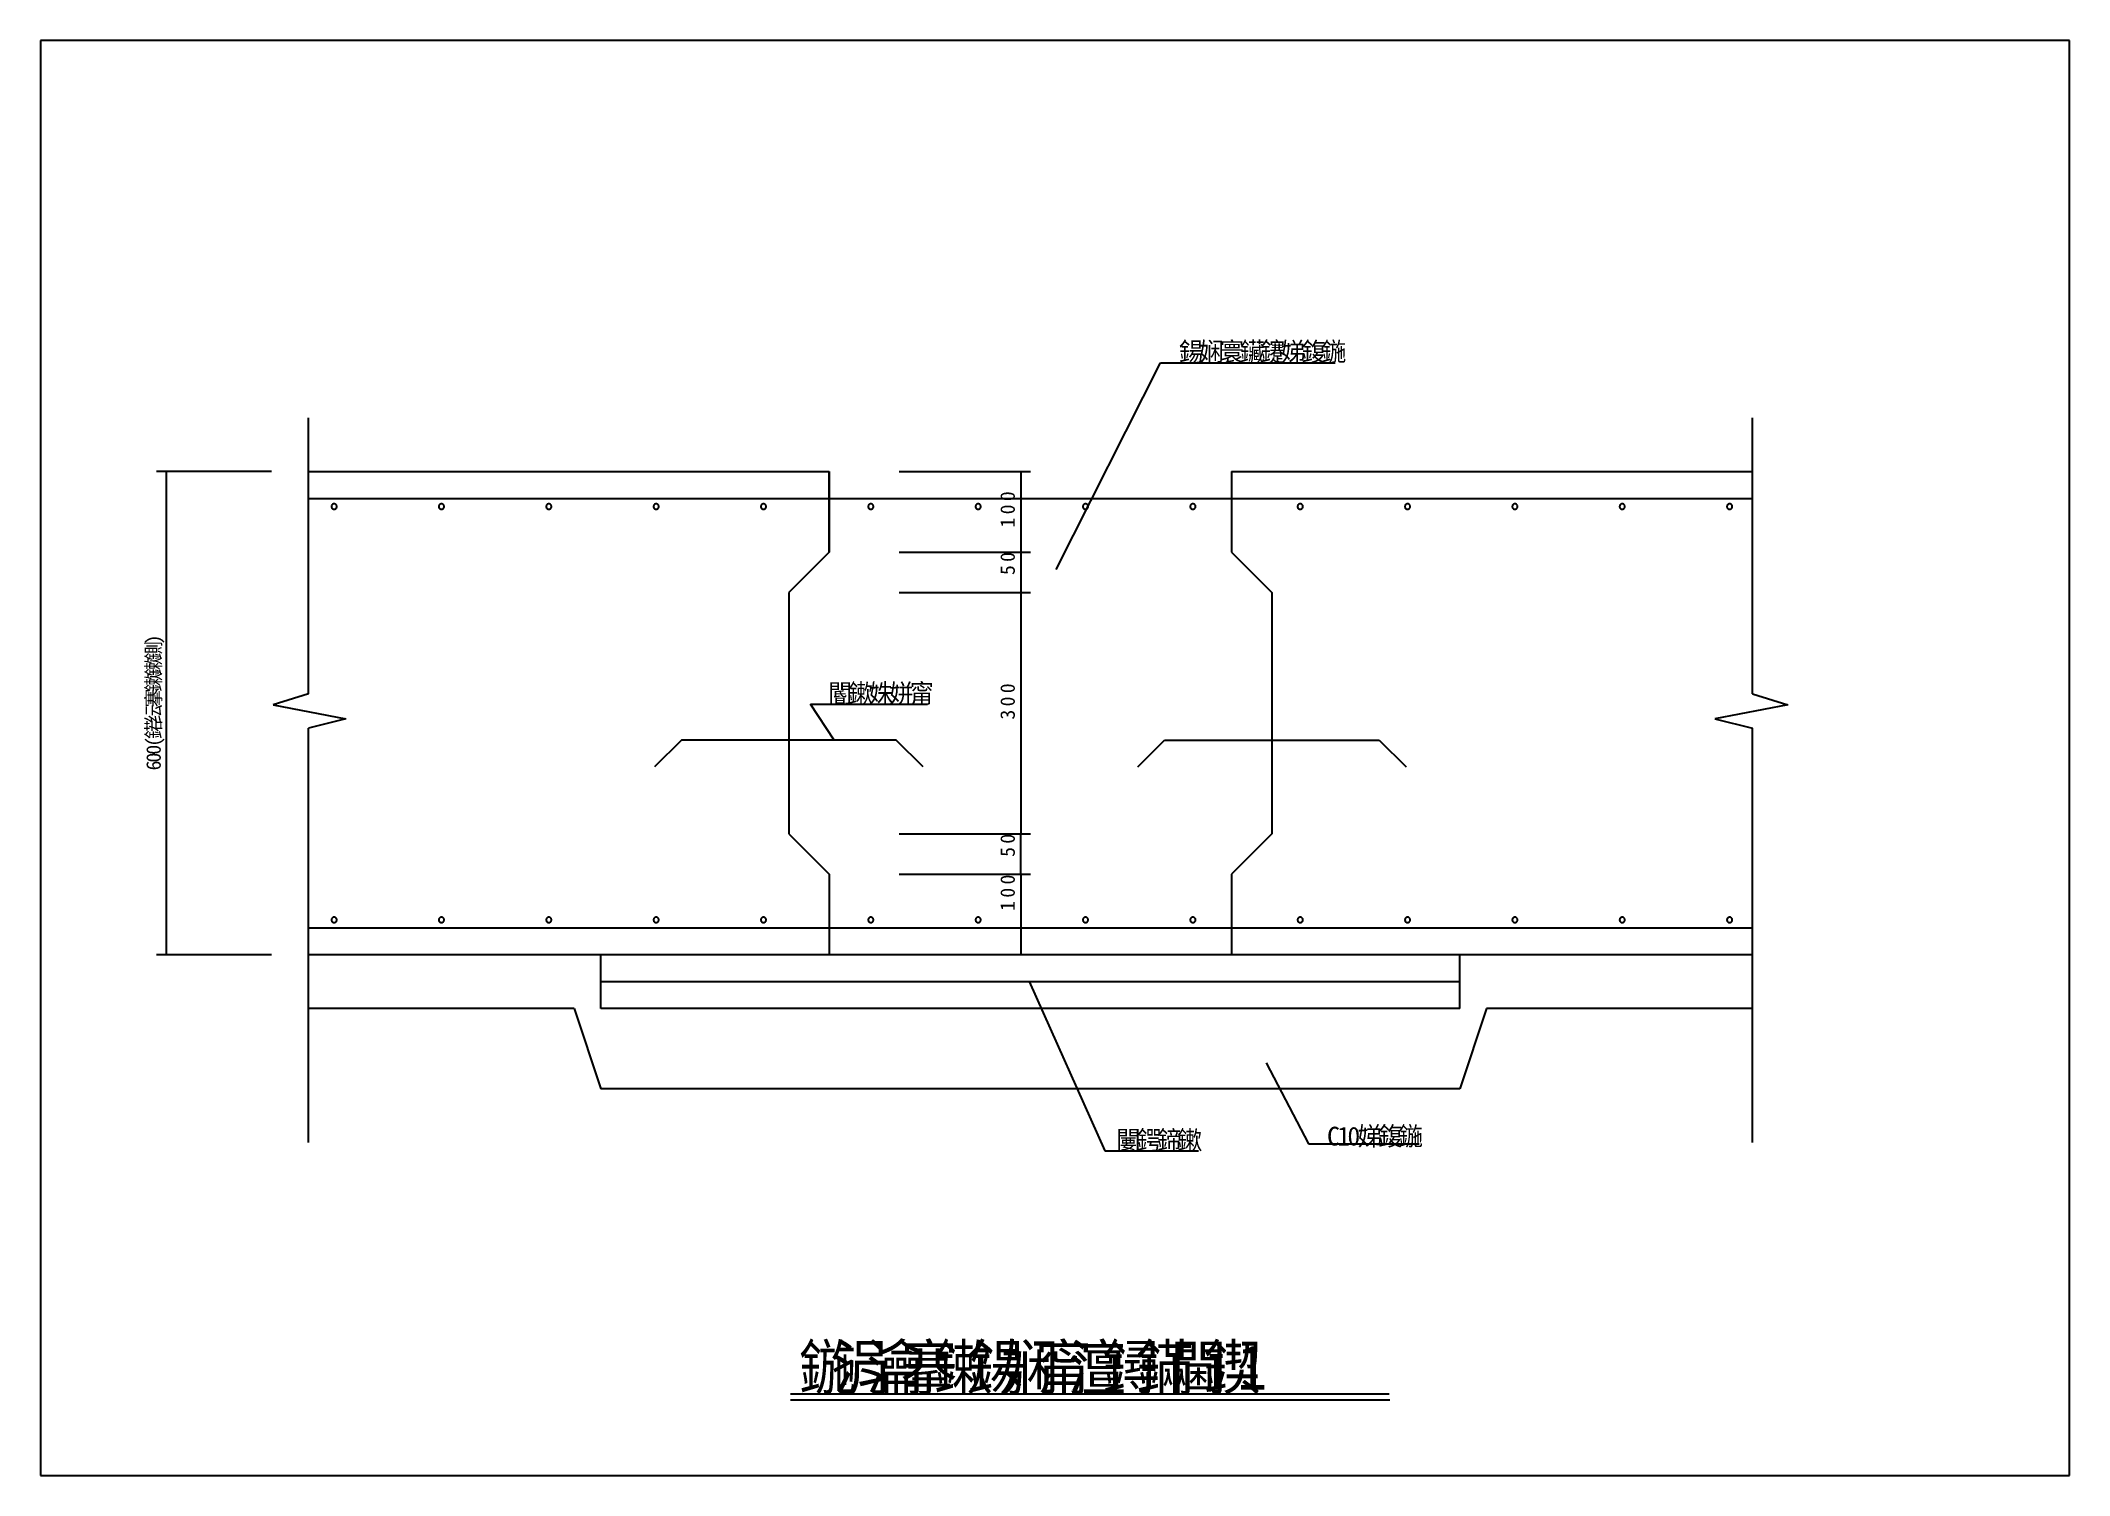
# Model space of a CAD drawing. Header units: metres. Extents: x 0 to 420, y 0 to 297.
import ezdxf

# ---------------------------------------------------------------- set-up
doc = ezdxf.new("R2010")
doc.units = ezdxf.units.M

msp = doc.modelspace()

# ---------------------------------------------------------------- linework, layer by layer
for p, q in [((420, 297), (0, 297)), ((0, 297), (0, 0)), ((420, 0), (420, 297)), ((210.27, 187.5), (231.83, 230.3)), ((231.83, 230.3), (268, 230.3)), ((55.43, 161.81), (55.43, 218.88)), ((354.37, 161.81), (354.37, 218.88)), ((47.77, 207.77), (24, 207.77)), ((26, 207.77), (26, 107.77)), ((55.43, 207.77), (163.23, 207.77)), ((163.23, 207.77), (163.23, 191.1)), ((163.23, 191.1), (163.23, 207.77)), ((177.74, 207.77), (204.93, 207.77)), ((202.93, 207.77), (202.93, 191.1)), ((246.57, 207.77), (354.37, 207.77)), ((246.57, 207.77), (246.57, 191.1)), ((55.43, 202.21), (354.37, 202.21)), ((163.23, 191.1), (154.9, 182.77)), ((177.74, 191.1), (204.93, 191.1)), ((177.74, 191.1), (204.93, 191.1)), ((202.93, 191.1), (202.93, 182.77)), ((246.57, 191.1), (254.9, 182.77)), ((154.9, 182.77), (154.9, 132.77)), ((177.74, 182.77), (204.93, 182.77)), ((177.74, 182.77), (204.93, 182.77)), ((202.93, 182.77), (202.93, 132.77)), ((254.9, 182.77), (254.9, 132.77)), ((55.43, 161.81), (48.12, 159.53)), ((164.27, 152.21), (159.4, 159.63)), ((159.4, 159.63), (183.58, 159.63)), ((354.37, 161.81), (361.68, 159.53)), ((48.12, 159.53), (63.19, 156.59)), ((63.19, 156.59), (55.43, 154.66)), ((361.68, 159.53), (346.61, 156.59)), ((346.61, 156.59), (354.37, 154.66)), ((55.43, 68.88), (55.43, 154.66)), ((132.68, 152.21), (127.12, 146.66)), ((177.12, 152.21), (132.68, 152.21)), ((182.68, 146.66), (177.12, 152.21)), ((227.12, 146.66), (232.68, 152.21)), ((232.68, 152.21), (277.12, 152.21)), ((277.12, 152.21), (282.68, 146.66)), ((354.37, 68.88), (354.37, 154.66)), ((154.9, 132.77), (163.23, 124.43)), ((154.9, 132.77), (163.23, 124.43)), ((177.74, 132.77), (204.93, 132.77)), ((177.74, 132.77), (204.93, 132.77)), ((202.93, 124.43), (202.93, 132.77)), ((254.9, 132.77), (246.57, 124.43)), ((163.23, 124.43), (163.23, 107.77)), ((177.74, 124.43), (204.93, 124.43)), ((177.74, 124.43), (204.93, 124.43)), ((202.93, 124.43), (202.93, 107.77)), ((246.57, 124.43), (246.57, 107.77)), ((55.43, 113.32), (354.37, 113.32)), ((47.77, 107.77), (24, 107.77)), ((354.37, 107.77), (55.43, 107.77)), ((116.01, 96.66), (116.01, 107.77)), ((204.9, 107.77), (200.93, 107.77)), ((293.79, 96.66), (293.79, 107.77)), ((116.01, 102.21), (293.79, 102.21)), ((204.62, 102.21), (220.33, 67.18)), ((110.46, 96.66), (55.43, 96.66)), ((110.46, 96.66), (116.01, 79.99)), ((293.79, 96.66), (116.01, 96.66)), ((299.34, 96.66), (293.79, 79.99)), ((354.37, 96.66), (299.34, 96.66)), ((253.71, 85.4), (262.46, 68.67)), ((293.79, 79.99), (116.01, 79.99)), ((262.46, 68.67), (285.41, 68.67)), ((220.33, 67.18), (239.7, 67.18)), ((155.23, 16.86), (279.18, 16.86)), ((155.23, 15.66), (279.29, 15.66)), ((0, 0), (420, 0))]:
    msp.add_line(p, q)
for points in [[(61.32, 200.54), (61.32, 200.6), (61.31, 200.65), (61.3, 200.7), (61.28, 200.76), (61.25, 200.81), (61.23, 200.85), (61.19, 200.9), (61.16, 200.94), (61.12, 200.97), (61.07, 201.01), (61.03, 201.03), (60.98, 201.06), (60.93, 201.08), (60.87, 201.09), (60.82, 201.1), (60.76, 201.1), (60.71, 201.1), (60.66, 201.09), (60.6, 201.08), (60.55, 201.06), (60.5, 201.03), (60.46, 201.01), (60.41, 200.97), (60.37, 200.94), (60.34, 200.9), (60.3, 200.85), (60.27, 200.81), (60.25, 200.76), (60.23, 200.7), (60.22, 200.65), (60.21, 200.6), (60.21, 200.54), (60.21, 200.54)], [(60.21, 200.54), (60.21, 200.49), (60.22, 200.44), (60.23, 200.38), (60.25, 200.33), (60.27, 200.28), (60.3, 200.23), (60.34, 200.19), (60.37, 200.15), (60.41, 200.11), (60.46, 200.08), (60.5, 200.05), (60.55, 200.03), (60.6, 200.01), (60.66, 200), (60.71, 199.99), (60.76, 199.99), (60.82, 199.99), (60.87, 200), (60.93, 200.01), (60.98, 200.03), (61.03, 200.05), (61.07, 200.08), (61.12, 200.11), (61.16, 200.15), (61.19, 200.19), (61.23, 200.23), (61.25, 200.28), (61.28, 200.33), (61.3, 200.38), (61.31, 200.44), (61.32, 200.49), (61.32, 200.54), (61.32, 200.54)], [(83.54, 200.54), (83.54, 200.6), (83.53, 200.65), (83.52, 200.7), (83.5, 200.76), (83.48, 200.81), (83.45, 200.85), (83.42, 200.9), (83.38, 200.94), (83.34, 200.97), (83.3, 201.01), (83.25, 201.03), (83.2, 201.06), (83.15, 201.08), (83.1, 201.09), (83.04, 201.1), (82.99, 201.1), (82.93, 201.1), (82.88, 201.09), (82.83, 201.08), (82.77, 201.06), (82.73, 201.03), (82.68, 201.01), (82.63, 200.97), (82.59, 200.94), (82.56, 200.9), (82.52, 200.85), (82.5, 200.81), (82.47, 200.76), (82.46, 200.7), (82.44, 200.65), (82.43, 200.6), (82.43, 200.54), (82.43, 200.54)], [(82.43, 200.54), (82.43, 200.49), (82.44, 200.44), (82.46, 200.38), (82.47, 200.33), (82.5, 200.28), (82.52, 200.23), (82.56, 200.19), (82.59, 200.15), (82.63, 200.11), (82.68, 200.08), (82.73, 200.05), (82.77, 200.03), (82.83, 200.01), (82.88, 200), (82.93, 199.99), (82.99, 199.99), (83.04, 199.99), (83.1, 200), (83.15, 200.01), (83.2, 200.03), (83.25, 200.05), (83.3, 200.08), (83.34, 200.11), (83.38, 200.15), (83.42, 200.19), (83.45, 200.23), (83.48, 200.28), (83.5, 200.33), (83.52, 200.38), (83.53, 200.44), (83.54, 200.49), (83.54, 200.54), (83.54, 200.54)], [(105.76, 200.54), (105.76, 200.6), (105.75, 200.65), (105.74, 200.7), (105.72, 200.76), (105.7, 200.81), (105.67, 200.85), (105.64, 200.9), (105.6, 200.94), (105.56, 200.97), (105.52, 201.01), (105.47, 201.03), (105.42, 201.06), (105.37, 201.08), (105.32, 201.09), (105.26, 201.1), (105.21, 201.1), (105.15, 201.1), (105.1, 201.09), (105.05, 201.08), (105, 201.06), (104.95, 201.03), (104.9, 201.01), (104.86, 200.97), (104.82, 200.94), (104.78, 200.9), (104.75, 200.85), (104.72, 200.81), (104.7, 200.76), (104.68, 200.7), (104.66, 200.65), (104.66, 200.6), (104.65, 200.54), (104.65, 200.54)], [(104.65, 200.54), (104.66, 200.49), (104.66, 200.44), (104.68, 200.38), (104.7, 200.33), (104.72, 200.28), (104.75, 200.23), (104.78, 200.19), (104.82, 200.15), (104.86, 200.11), (104.9, 200.08), (104.95, 200.05), (105, 200.03), (105.05, 200.01), (105.1, 200), (105.15, 199.99), (105.21, 199.99), (105.26, 199.99), (105.32, 200), (105.37, 200.01), (105.42, 200.03), (105.47, 200.05), (105.52, 200.08), (105.56, 200.11), (105.6, 200.15), (105.64, 200.19), (105.67, 200.23), (105.7, 200.28), (105.72, 200.33), (105.74, 200.38), (105.75, 200.44), (105.76, 200.49), (105.76, 200.54), (105.76, 200.54)], [(127.99, 200.54), (127.98, 200.6), (127.98, 200.65), (127.96, 200.7), (127.94, 200.76), (127.92, 200.81), (127.89, 200.85), (127.86, 200.9), (127.82, 200.94), (127.78, 200.97), (127.74, 201.01), (127.69, 201.03), (127.64, 201.06), (127.59, 201.08), (127.54, 201.09), (127.49, 201.1), (127.43, 201.1), (127.38, 201.1), (127.32, 201.09), (127.27, 201.08), (127.22, 201.06), (127.17, 201.03), (127.12, 201.01), (127.08, 200.97), (127.04, 200.94), (127, 200.9), (126.97, 200.85), (126.94, 200.81), (126.92, 200.76), (126.9, 200.7), (126.89, 200.65), (126.88, 200.6), (126.88, 200.54), (126.88, 200.54)], [(126.88, 200.54), (126.88, 200.49), (126.89, 200.44), (126.9, 200.38), (126.92, 200.33), (126.94, 200.28), (126.97, 200.23), (127, 200.19), (127.04, 200.15), (127.08, 200.11), (127.12, 200.08), (127.17, 200.05), (127.22, 200.03), (127.27, 200.01), (127.32, 200), (127.38, 199.99), (127.43, 199.99), (127.49, 199.99), (127.54, 200), (127.59, 200.01), (127.64, 200.03), (127.69, 200.05), (127.74, 200.08), (127.78, 200.11), (127.82, 200.15), (127.86, 200.19), (127.89, 200.23), (127.92, 200.28), (127.94, 200.33), (127.96, 200.38), (127.98, 200.44), (127.98, 200.49), (127.99, 200.54), (127.99, 200.54)], [(150.21, 200.54), (150.21, 200.6), (150.2, 200.65), (150.19, 200.7), (150.17, 200.76), (150.14, 200.81), (150.12, 200.85), (150.08, 200.9), (150.05, 200.94), (150.01, 200.97), (149.96, 201.01), (149.92, 201.03), (149.87, 201.06), (149.81, 201.08), (149.76, 201.09), (149.71, 201.1), (149.65, 201.1), (149.6, 201.1), (149.55, 201.09), (149.49, 201.08), (149.44, 201.06), (149.39, 201.03), (149.34, 201.01), (149.3, 200.97), (149.26, 200.94), (149.22, 200.9), (149.19, 200.85), (149.16, 200.81), (149.14, 200.76), (149.12, 200.7), (149.11, 200.65), (149.1, 200.6), (149.1, 200.54), (149.1, 200.54)], [(149.1, 200.54), (149.1, 200.49), (149.11, 200.44), (149.12, 200.38), (149.14, 200.33), (149.16, 200.28), (149.19, 200.23), (149.22, 200.19), (149.26, 200.15), (149.3, 200.11), (149.34, 200.08), (149.39, 200.05), (149.44, 200.03), (149.49, 200.01), (149.55, 200), (149.6, 199.99), (149.65, 199.99), (149.71, 199.99), (149.76, 200), (149.81, 200.01), (149.87, 200.03), (149.92, 200.05), (149.96, 200.08), (150.01, 200.11), (150.05, 200.15), (150.08, 200.19), (150.12, 200.23), (150.14, 200.28), (150.17, 200.33), (150.19, 200.38), (150.2, 200.44), (150.21, 200.49), (150.21, 200.54), (150.21, 200.54)], [(172.43, 200.54), (172.43, 200.6), (172.42, 200.65), (172.41, 200.7), (172.39, 200.76), (172.37, 200.81), (172.34, 200.85), (172.31, 200.9), (172.27, 200.94), (172.23, 200.97), (172.18, 201.01), (172.14, 201.03), (172.09, 201.06), (172.04, 201.08), (171.98, 201.09), (171.93, 201.1), (171.88, 201.1), (171.82, 201.1), (171.77, 201.09), (171.71, 201.08), (171.66, 201.06), (171.61, 201.03), (171.57, 201.01), (171.52, 200.97), (171.48, 200.94), (171.45, 200.9), (171.41, 200.85), (171.39, 200.81), (171.36, 200.76), (171.34, 200.7), (171.33, 200.65), (171.32, 200.6), (171.32, 200.54), (171.32, 200.54)], [(171.32, 200.54), (171.32, 200.49), (171.33, 200.44), (171.34, 200.38), (171.36, 200.33), (171.39, 200.28), (171.41, 200.23), (171.45, 200.19), (171.48, 200.15), (171.52, 200.11), (171.57, 200.08), (171.61, 200.05), (171.66, 200.03), (171.71, 200.01), (171.77, 200), (171.82, 199.99), (171.88, 199.99), (171.93, 199.99), (171.98, 200), (172.04, 200.01), (172.09, 200.03), (172.14, 200.05), (172.18, 200.08), (172.23, 200.11), (172.27, 200.15), (172.31, 200.19), (172.34, 200.23), (172.37, 200.28), (172.39, 200.33), (172.41, 200.38), (172.42, 200.44), (172.43, 200.49), (172.43, 200.54), (172.43, 200.54)], [(194.65, 200.54), (194.65, 200.6), (194.64, 200.65), (194.63, 200.7), (194.61, 200.76), (194.59, 200.81), (194.56, 200.85), (194.53, 200.9), (194.49, 200.94), (194.45, 200.97), (194.41, 201.01), (194.36, 201.03), (194.31, 201.06), (194.26, 201.08), (194.21, 201.09), (194.15, 201.1), (194.1, 201.1), (194.04, 201.1), (193.99, 201.09), (193.94, 201.08), (193.89, 201.06), (193.84, 201.03), (193.79, 201.01), (193.75, 200.97), (193.71, 200.94), (193.67, 200.9), (193.64, 200.85), (193.61, 200.81), (193.58, 200.76), (193.57, 200.7), (193.55, 200.65), (193.55, 200.6), (193.54, 200.54), (193.54, 200.54)], [(193.54, 200.54), (193.55, 200.49), (193.55, 200.44), (193.57, 200.38), (193.58, 200.33), (193.61, 200.28), (193.64, 200.23), (193.67, 200.19), (193.71, 200.15), (193.75, 200.11), (193.79, 200.08), (193.84, 200.05), (193.89, 200.03), (193.94, 200.01), (193.99, 200), (194.04, 199.99), (194.1, 199.99), (194.15, 199.99), (194.21, 200), (194.26, 200.01), (194.31, 200.03), (194.36, 200.05), (194.41, 200.08), (194.45, 200.11), (194.49, 200.15), (194.53, 200.19), (194.56, 200.23), (194.59, 200.28), (194.61, 200.33), (194.63, 200.38), (194.64, 200.44), (194.65, 200.49), (194.65, 200.54), (194.65, 200.54)], [(216.88, 200.54), (216.87, 200.6), (216.87, 200.65), (216.85, 200.7), (216.83, 200.76), (216.81, 200.81), (216.78, 200.85), (216.75, 200.9), (216.71, 200.94), (216.67, 200.97), (216.63, 201.01), (216.58, 201.03), (216.53, 201.06), (216.48, 201.08), (216.43, 201.09), (216.37, 201.1), (216.32, 201.1), (216.27, 201.1), (216.21, 201.09), (216.16, 201.08), (216.11, 201.06), (216.06, 201.03), (216.01, 201.01), (215.97, 200.97), (215.93, 200.94), (215.89, 200.9), (215.86, 200.85), (215.83, 200.81), (215.81, 200.76), (215.79, 200.7), (215.78, 200.65), (215.77, 200.6), (215.76, 200.54), (215.76, 200.54)], [(215.76, 200.54), (215.77, 200.49), (215.78, 200.44), (215.79, 200.38), (215.81, 200.33), (215.83, 200.28), (215.86, 200.23), (215.89, 200.19), (215.93, 200.15), (215.97, 200.11), (216.01, 200.08), (216.06, 200.05), (216.11, 200.03), (216.16, 200.01), (216.21, 200), (216.27, 199.99), (216.32, 199.99), (216.37, 199.99), (216.43, 200), (216.48, 200.01), (216.53, 200.03), (216.58, 200.05), (216.63, 200.08), (216.67, 200.11), (216.71, 200.15), (216.75, 200.19), (216.78, 200.23), (216.81, 200.28), (216.83, 200.33), (216.85, 200.38), (216.87, 200.44), (216.87, 200.49), (216.88, 200.54), (216.88, 200.54)], [(239.1, 200.54), (239.1, 200.6), (239.09, 200.65), (239.07, 200.7), (239.06, 200.76), (239.03, 200.81), (239, 200.85), (238.97, 200.9), (238.94, 200.94), (238.89, 200.97), (238.85, 201.01), (238.8, 201.03), (238.76, 201.06), (238.7, 201.08), (238.65, 201.09), (238.6, 201.1), (238.54, 201.1), (238.49, 201.1), (238.43, 201.09), (238.38, 201.08), (238.33, 201.06), (238.28, 201.03), (238.23, 201.01), (238.19, 200.97), (238.15, 200.94), (238.11, 200.9), (238.08, 200.85), (238.05, 200.81), (238.03, 200.76), (238.01, 200.7), (238, 200.65), (237.99, 200.6), (237.99, 200.54), (237.99, 200.54)], [(237.99, 200.54), (237.99, 200.49), (238, 200.44), (238.01, 200.38), (238.03, 200.33), (238.05, 200.28), (238.08, 200.23), (238.11, 200.19), (238.15, 200.15), (238.19, 200.11), (238.23, 200.08), (238.28, 200.05), (238.33, 200.03), (238.38, 200.01), (238.43, 200), (238.49, 199.99), (238.54, 199.99), (238.6, 199.99), (238.65, 200), (238.7, 200.01), (238.76, 200.03), (238.8, 200.05), (238.85, 200.08), (238.89, 200.11), (238.94, 200.15), (238.97, 200.19), (239, 200.23), (239.03, 200.28), (239.06, 200.33), (239.07, 200.38), (239.09, 200.44), (239.1, 200.49), (239.1, 200.54), (239.1, 200.54)], [(261.32, 200.54), (261.32, 200.6), (261.31, 200.65), (261.3, 200.7), (261.28, 200.76), (261.25, 200.81), (261.23, 200.85), (261.19, 200.9), (261.16, 200.94), (261.12, 200.97), (261.07, 201.01), (261.03, 201.03), (260.98, 201.06), (260.93, 201.08), (260.87, 201.09), (260.82, 201.1), (260.76, 201.1), (260.71, 201.1), (260.66, 201.09), (260.6, 201.08), (260.55, 201.06), (260.5, 201.03), (260.46, 201.01), (260.41, 200.97), (260.37, 200.94), (260.34, 200.9), (260.3, 200.85), (260.27, 200.81), (260.25, 200.76), (260.23, 200.7), (260.22, 200.65), (260.21, 200.6), (260.21, 200.54), (260.21, 200.54)], [(260.21, 200.54), (260.21, 200.49), (260.22, 200.44), (260.23, 200.38), (260.25, 200.33), (260.27, 200.28), (260.3, 200.23), (260.34, 200.19), (260.37, 200.15), (260.41, 200.11), (260.46, 200.08), (260.5, 200.05), (260.55, 200.03), (260.6, 200.01), (260.66, 200), (260.71, 199.99), (260.76, 199.99), (260.82, 199.99), (260.87, 200), (260.93, 200.01), (260.98, 200.03), (261.03, 200.05), (261.07, 200.08), (261.12, 200.11), (261.16, 200.15), (261.19, 200.19), (261.23, 200.23), (261.25, 200.28), (261.28, 200.33), (261.3, 200.38), (261.31, 200.44), (261.32, 200.49), (261.32, 200.54), (261.32, 200.54)], [(283.54, 200.54), (283.54, 200.6), (283.53, 200.65), (283.52, 200.7), (283.5, 200.76), (283.48, 200.81), (283.45, 200.85), (283.42, 200.9), (283.38, 200.94), (283.34, 200.97), (283.3, 201.01), (283.25, 201.03), (283.2, 201.06), (283.15, 201.08), (283.1, 201.09), (283.04, 201.1), (282.99, 201.1), (282.93, 201.1), (282.88, 201.09), (282.83, 201.08), (282.77, 201.06), (282.72, 201.03), (282.68, 201.01), (282.63, 200.97), (282.59, 200.94), (282.56, 200.9), (282.52, 200.85), (282.5, 200.81), (282.47, 200.76), (282.46, 200.7), (282.44, 200.65), (282.43, 200.6), (282.43, 200.54), (282.43, 200.54)], [(282.43, 200.54), (282.43, 200.49), (282.44, 200.44), (282.46, 200.38), (282.47, 200.33), (282.5, 200.28), (282.52, 200.23), (282.56, 200.19), (282.59, 200.15), (282.63, 200.11), (282.68, 200.08), (282.72, 200.05), (282.77, 200.03), (282.83, 200.01), (282.88, 200), (282.93, 199.99), (282.99, 199.99), (283.04, 199.99), (283.1, 200), (283.15, 200.01), (283.2, 200.03), (283.25, 200.05), (283.3, 200.08), (283.34, 200.11), (283.38, 200.15), (283.42, 200.19), (283.45, 200.23), (283.48, 200.28), (283.5, 200.33), (283.52, 200.38), (283.53, 200.44), (283.54, 200.49), (283.54, 200.54), (283.54, 200.54)], [(305.76, 200.54), (305.76, 200.6), (305.75, 200.65), (305.74, 200.7), (305.72, 200.76), (305.7, 200.81), (305.67, 200.85), (305.64, 200.9), (305.6, 200.94), (305.56, 200.97), (305.52, 201.01), (305.47, 201.03), (305.42, 201.06), (305.37, 201.08), (305.32, 201.09), (305.26, 201.1), (305.21, 201.1), (305.15, 201.1), (305.1, 201.09), (305.05, 201.08), (305, 201.06), (304.95, 201.03), (304.9, 201.01), (304.86, 200.97), (304.82, 200.94), (304.78, 200.9), (304.75, 200.85), (304.72, 200.81), (304.7, 200.76), (304.68, 200.7), (304.66, 200.65), (304.66, 200.6), (304.65, 200.54), (304.65, 200.54)], [(304.65, 200.54), (304.66, 200.49), (304.66, 200.44), (304.68, 200.38), (304.7, 200.33), (304.72, 200.28), (304.75, 200.23), (304.78, 200.19), (304.82, 200.15), (304.86, 200.11), (304.9, 200.08), (304.95, 200.05), (305, 200.03), (305.05, 200.01), (305.1, 200), (305.15, 199.99), (305.21, 199.99), (305.26, 199.99), (305.32, 200), (305.37, 200.01), (305.42, 200.03), (305.47, 200.05), (305.52, 200.08), (305.56, 200.11), (305.6, 200.15), (305.64, 200.19), (305.67, 200.23), (305.7, 200.28), (305.72, 200.33), (305.74, 200.38), (305.75, 200.44), (305.76, 200.49), (305.76, 200.54), (305.76, 200.54)], [(327.99, 200.54), (327.98, 200.6), (327.98, 200.65), (327.96, 200.7), (327.94, 200.76), (327.92, 200.81), (327.89, 200.85), (327.86, 200.9), (327.82, 200.94), (327.78, 200.97), (327.74, 201.01), (327.69, 201.03), (327.64, 201.06), (327.59, 201.08), (327.54, 201.09), (327.49, 201.1), (327.43, 201.1), (327.38, 201.1), (327.32, 201.09), (327.27, 201.08), (327.22, 201.06), (327.17, 201.03), (327.12, 201.01), (327.08, 200.97), (327.04, 200.94), (327, 200.9), (326.97, 200.85), (326.94, 200.81), (326.92, 200.76), (326.9, 200.7), (326.89, 200.65), (326.88, 200.6), (326.88, 200.54), (326.88, 200.54)], [(326.88, 200.54), (326.88, 200.49), (326.89, 200.44), (326.9, 200.38), (326.92, 200.33), (326.94, 200.28), (326.97, 200.23), (327, 200.19), (327.04, 200.15), (327.08, 200.11), (327.12, 200.08), (327.17, 200.05), (327.22, 200.03), (327.27, 200.01), (327.32, 200), (327.38, 199.99), (327.43, 199.99), (327.49, 199.99), (327.54, 200), (327.59, 200.01), (327.64, 200.03), (327.69, 200.05), (327.74, 200.08), (327.78, 200.11), (327.82, 200.15), (327.86, 200.19), (327.89, 200.23), (327.92, 200.28), (327.94, 200.33), (327.96, 200.38), (327.98, 200.44), (327.98, 200.49), (327.99, 200.54), (327.99, 200.54)], [(350.21, 200.54), (350.21, 200.6), (350.2, 200.65), (350.19, 200.7), (350.17, 200.76), (350.14, 200.81), (350.12, 200.85), (350.08, 200.9), (350.05, 200.94), (350.01, 200.97), (349.96, 201.01), (349.92, 201.03), (349.87, 201.06), (349.81, 201.08), (349.76, 201.09), (349.71, 201.1), (349.65, 201.1), (349.6, 201.1), (349.55, 201.09), (349.49, 201.08), (349.44, 201.06), (349.39, 201.03), (349.34, 201.01), (349.3, 200.97), (349.26, 200.94), (349.22, 200.9), (349.19, 200.85), (349.16, 200.81), (349.14, 200.76), (349.12, 200.7), (349.11, 200.65), (349.1, 200.6), (349.1, 200.54), (349.1, 200.54)], [(349.1, 200.54), (349.1, 200.49), (349.11, 200.44), (349.12, 200.38), (349.14, 200.33), (349.16, 200.28), (349.19, 200.23), (349.22, 200.19), (349.26, 200.15), (349.3, 200.11), (349.34, 200.08), (349.39, 200.05), (349.44, 200.03), (349.49, 200.01), (349.55, 200), (349.6, 199.99), (349.65, 199.99), (349.71, 199.99), (349.76, 200), (349.81, 200.01), (349.87, 200.03), (349.92, 200.05), (349.96, 200.08), (350.01, 200.11), (350.05, 200.15), (350.08, 200.19), (350.12, 200.23), (350.14, 200.28), (350.17, 200.33), (350.19, 200.38), (350.2, 200.44), (350.21, 200.49), (350.21, 200.54), (350.21, 200.54)], [(61.32, 114.99), (61.32, 115.04), (61.31, 115.1), (61.3, 115.15), (61.28, 115.2), (61.25, 115.25), (61.23, 115.3), (61.19, 115.34), (61.16, 115.38), (61.12, 115.42), (61.07, 115.45), (61.03, 115.48), (60.98, 115.5), (60.93, 115.52), (60.87, 115.53), (60.82, 115.54), (60.76, 115.55), (60.71, 115.54), (60.66, 115.53), (60.6, 115.52), (60.55, 115.5), (60.5, 115.48), (60.46, 115.45), (60.41, 115.42), (60.37, 115.38), (60.34, 115.34), (60.3, 115.3), (60.27, 115.25), (60.25, 115.2), (60.23, 115.15), (60.22, 115.1), (60.21, 115.04), (60.21, 114.99), (60.21, 114.99)], [(60.21, 114.99), (60.21, 114.94), (60.22, 114.88), (60.23, 114.83), (60.25, 114.78), (60.27, 114.73), (60.3, 114.68), (60.34, 114.64), (60.37, 114.6), (60.41, 114.56), (60.46, 114.53), (60.5, 114.5), (60.55, 114.48), (60.6, 114.46), (60.66, 114.44), (60.71, 114.44), (60.76, 114.43), (60.82, 114.44), (60.87, 114.44), (60.93, 114.46), (60.98, 114.48), (61.03, 114.5), (61.07, 114.53), (61.12, 114.56), (61.16, 114.6), (61.19, 114.64), (61.23, 114.68), (61.25, 114.73), (61.28, 114.78), (61.3, 114.83), (61.31, 114.88), (61.32, 114.94), (61.32, 114.99), (61.32, 114.99)], [(83.54, 114.99), (83.54, 115.04), (83.53, 115.1), (83.52, 115.15), (83.5, 115.2), (83.48, 115.25), (83.45, 115.3), (83.42, 115.34), (83.38, 115.38), (83.34, 115.42), (83.3, 115.45), (83.25, 115.48), (83.2, 115.5), (83.15, 115.52), (83.1, 115.53), (83.04, 115.54), (82.99, 115.55), (82.93, 115.54), (82.88, 115.53), (82.83, 115.52), (82.77, 115.5), (82.73, 115.48), (82.68, 115.45), (82.63, 115.42), (82.59, 115.38), (82.56, 115.34), (82.52, 115.3), (82.5, 115.25), (82.47, 115.2), (82.46, 115.15), (82.44, 115.1), (82.43, 115.04), (82.43, 114.99), (82.43, 114.99)], [(82.43, 114.99), (82.43, 114.94), (82.44, 114.88), (82.46, 114.83), (82.47, 114.78), (82.5, 114.73), (82.52, 114.68), (82.56, 114.64), (82.59, 114.6), (82.63, 114.56), (82.68, 114.53), (82.73, 114.5), (82.77, 114.48), (82.83, 114.46), (82.88, 114.44), (82.93, 114.44), (82.99, 114.43), (83.04, 114.44), (83.1, 114.44), (83.15, 114.46), (83.2, 114.48), (83.25, 114.5), (83.3, 114.53), (83.34, 114.56), (83.38, 114.6), (83.42, 114.64), (83.45, 114.68), (83.48, 114.73), (83.5, 114.78), (83.52, 114.83), (83.53, 114.88), (83.54, 114.94), (83.54, 114.99), (83.54, 114.99)], [(105.76, 114.99), (105.76, 115.04), (105.75, 115.1), (105.74, 115.15), (105.72, 115.2), (105.7, 115.25), (105.67, 115.3), (105.64, 115.34), (105.6, 115.38), (105.56, 115.42), (105.52, 115.45), (105.47, 115.48), (105.42, 115.5), (105.37, 115.52), (105.32, 115.53), (105.26, 115.54), (105.21, 115.55), (105.15, 115.54), (105.1, 115.53), (105.05, 115.52), (105, 115.5), (104.95, 115.48), (104.9, 115.45), (104.86, 115.42), (104.82, 115.38), (104.78, 115.34), (104.75, 115.3), (104.72, 115.25), (104.7, 115.2), (104.68, 115.15), (104.66, 115.1), (104.66, 115.04), (104.65, 114.99), (104.65, 114.99)], [(104.65, 114.99), (104.66, 114.94), (104.66, 114.88), (104.68, 114.83), (104.7, 114.78), (104.72, 114.73), (104.75, 114.68), (104.78, 114.64), (104.82, 114.6), (104.86, 114.56), (104.9, 114.53), (104.95, 114.5), (105, 114.48), (105.05, 114.46), (105.1, 114.44), (105.15, 114.44), (105.21, 114.43), (105.26, 114.44), (105.32, 114.44), (105.37, 114.46), (105.42, 114.48), (105.47, 114.5), (105.52, 114.53), (105.56, 114.56), (105.6, 114.6), (105.64, 114.64), (105.67, 114.68), (105.7, 114.73), (105.72, 114.78), (105.74, 114.83), (105.75, 114.88), (105.76, 114.94), (105.76, 114.99), (105.76, 114.99)], [(127.99, 114.99), (127.98, 115.04), (127.98, 115.1), (127.96, 115.15), (127.94, 115.2), (127.92, 115.25), (127.89, 115.3), (127.86, 115.34), (127.82, 115.38), (127.78, 115.42), (127.74, 115.45), (127.69, 115.48), (127.64, 115.5), (127.59, 115.52), (127.54, 115.53), (127.49, 115.54), (127.43, 115.55), (127.38, 115.54), (127.32, 115.53), (127.27, 115.52), (127.22, 115.5), (127.17, 115.48), (127.12, 115.45), (127.08, 115.42), (127.04, 115.38), (127, 115.34), (126.97, 115.3), (126.94, 115.25), (126.92, 115.2), (126.9, 115.15), (126.89, 115.1), (126.88, 115.04), (126.88, 114.99), (126.88, 114.99)], [(126.88, 114.99), (126.88, 114.94), (126.89, 114.88), (126.9, 114.83), (126.92, 114.78), (126.94, 114.73), (126.97, 114.68), (127, 114.64), (127.04, 114.6), (127.08, 114.56), (127.12, 114.53), (127.17, 114.5), (127.22, 114.48), (127.27, 114.46), (127.32, 114.44), (127.38, 114.44), (127.43, 114.43), (127.49, 114.44), (127.54, 114.44), (127.59, 114.46), (127.64, 114.48), (127.69, 114.5), (127.74, 114.53), (127.78, 114.56), (127.82, 114.6), (127.86, 114.64), (127.89, 114.68), (127.92, 114.73), (127.94, 114.78), (127.96, 114.83), (127.98, 114.88), (127.98, 114.94), (127.99, 114.99), (127.99, 114.99)], [(150.21, 114.99), (150.21, 115.04), (150.2, 115.1), (150.19, 115.15), (150.17, 115.2), (150.14, 115.25), (150.12, 115.3), (150.08, 115.34), (150.05, 115.38), (150.01, 115.42), (149.96, 115.45), (149.92, 115.48), (149.87, 115.5), (149.81, 115.52), (149.76, 115.53), (149.71, 115.54), (149.65, 115.55), (149.6, 115.54), (149.55, 115.53), (149.49, 115.52), (149.44, 115.5), (149.39, 115.48), (149.34, 115.45), (149.3, 115.42), (149.26, 115.38), (149.22, 115.34), (149.19, 115.3), (149.16, 115.25), (149.14, 115.2), (149.12, 115.15), (149.11, 115.1), (149.1, 115.04), (149.1, 114.99), (149.1, 114.99)], [(149.1, 114.99), (149.1, 114.94), (149.11, 114.88), (149.12, 114.83), (149.14, 114.78), (149.16, 114.73), (149.19, 114.68), (149.22, 114.64), (149.26, 114.6), (149.3, 114.56), (149.34, 114.53), (149.39, 114.5), (149.44, 114.48), (149.49, 114.46), (149.55, 114.44), (149.6, 114.44), (149.65, 114.43), (149.71, 114.44), (149.76, 114.44), (149.81, 114.46), (149.87, 114.48), (149.92, 114.5), (149.96, 114.53), (150.01, 114.56), (150.05, 114.6), (150.08, 114.64), (150.12, 114.68), (150.14, 114.73), (150.17, 114.78), (150.19, 114.83), (150.2, 114.88), (150.21, 114.94), (150.21, 114.99), (150.21, 114.99)], [(172.43, 114.99), (172.43, 115.04), (172.42, 115.1), (172.41, 115.15), (172.39, 115.2), (172.37, 115.25), (172.34, 115.3), (172.31, 115.34), (172.27, 115.38), (172.23, 115.42), (172.18, 115.45), (172.14, 115.48), (172.09, 115.5), (172.04, 115.52), (171.98, 115.53), (171.93, 115.54), (171.88, 115.55), (171.82, 115.54), (171.77, 115.53), (171.71, 115.52), (171.66, 115.5), (171.61, 115.48), (171.57, 115.45), (171.52, 115.42), (171.48, 115.38), (171.45, 115.34), (171.41, 115.3), (171.39, 115.25), (171.36, 115.2), (171.34, 115.15), (171.33, 115.1), (171.32, 115.04), (171.32, 114.99), (171.32, 114.99)], [(171.32, 114.99), (171.32, 114.94), (171.33, 114.88), (171.34, 114.83), (171.36, 114.78), (171.39, 114.73), (171.41, 114.68), (171.45, 114.64), (171.48, 114.6), (171.52, 114.56), (171.57, 114.53), (171.61, 114.5), (171.66, 114.48), (171.71, 114.46), (171.77, 114.44), (171.82, 114.44), (171.88, 114.43), (171.93, 114.44), (171.98, 114.44), (172.04, 114.46), (172.09, 114.48), (172.14, 114.5), (172.18, 114.53), (172.23, 114.56), (172.27, 114.6), (172.31, 114.64), (172.34, 114.68), (172.37, 114.73), (172.39, 114.78), (172.41, 114.83), (172.42, 114.88), (172.43, 114.94), (172.43, 114.99), (172.43, 114.99)], [(194.65, 114.99), (194.65, 115.04), (194.64, 115.1), (194.63, 115.15), (194.61, 115.2), (194.59, 115.25), (194.56, 115.3), (194.53, 115.34), (194.49, 115.38), (194.45, 115.42), (194.41, 115.45), (194.36, 115.48), (194.31, 115.5), (194.26, 115.52), (194.21, 115.53), (194.15, 115.54), (194.1, 115.55), (194.04, 115.54), (193.99, 115.53), (193.94, 115.52), (193.89, 115.5), (193.84, 115.48), (193.79, 115.45), (193.75, 115.42), (193.71, 115.38), (193.67, 115.34), (193.64, 115.3), (193.61, 115.25), (193.58, 115.2), (193.57, 115.15), (193.55, 115.1), (193.55, 115.04), (193.54, 114.99), (193.54, 114.99)], [(193.54, 114.99), (193.55, 114.94), (193.55, 114.88), (193.57, 114.83), (193.58, 114.78), (193.61, 114.73), (193.64, 114.68), (193.67, 114.64), (193.71, 114.6), (193.75, 114.56), (193.79, 114.53), (193.84, 114.5), (193.89, 114.48), (193.94, 114.46), (193.99, 114.44), (194.04, 114.44), (194.1, 114.43), (194.15, 114.44), (194.21, 114.44), (194.26, 114.46), (194.31, 114.48), (194.36, 114.5), (194.41, 114.53), (194.45, 114.56), (194.49, 114.6), (194.53, 114.64), (194.56, 114.68), (194.59, 114.73), (194.61, 114.78), (194.63, 114.83), (194.64, 114.88), (194.65, 114.94), (194.65, 114.99), (194.65, 114.99)], [(216.88, 114.99), (216.87, 115.04), (216.87, 115.1), (216.85, 115.15), (216.83, 115.2), (216.81, 115.25), (216.78, 115.3), (216.75, 115.34), (216.71, 115.38), (216.67, 115.42), (216.63, 115.45), (216.58, 115.48), (216.53, 115.5), (216.48, 115.52), (216.43, 115.53), (216.37, 115.54), (216.32, 115.55), (216.27, 115.54), (216.21, 115.53), (216.16, 115.52), (216.11, 115.5), (216.06, 115.48), (216.01, 115.45), (215.97, 115.42), (215.93, 115.38), (215.89, 115.34), (215.86, 115.3), (215.83, 115.25), (215.81, 115.2), (215.79, 115.15), (215.78, 115.1), (215.77, 115.04), (215.76, 114.99), (215.76, 114.99)], [(215.76, 114.99), (215.77, 114.94), (215.78, 114.88), (215.79, 114.83), (215.81, 114.78), (215.83, 114.73), (215.86, 114.68), (215.89, 114.64), (215.93, 114.6), (215.97, 114.56), (216.01, 114.53), (216.06, 114.5), (216.11, 114.48), (216.16, 114.46), (216.21, 114.44), (216.27, 114.44), (216.32, 114.43), (216.37, 114.44), (216.43, 114.44), (216.48, 114.46), (216.53, 114.48), (216.58, 114.5), (216.63, 114.53), (216.67, 114.56), (216.71, 114.6), (216.75, 114.64), (216.78, 114.68), (216.81, 114.73), (216.83, 114.78), (216.85, 114.83), (216.87, 114.88), (216.87, 114.94), (216.88, 114.99), (216.88, 114.99)], [(239.1, 114.99), (239.1, 115.04), (239.09, 115.1), (239.07, 115.15), (239.06, 115.2), (239.03, 115.25), (239, 115.3), (238.97, 115.34), (238.94, 115.38), (238.89, 115.42), (238.85, 115.45), (238.8, 115.48), (238.76, 115.5), (238.7, 115.52), (238.65, 115.53), (238.6, 115.54), (238.54, 115.55), (238.49, 115.54), (238.43, 115.53), (238.38, 115.52), (238.33, 115.5), (238.28, 115.48), (238.23, 115.45), (238.19, 115.42), (238.15, 115.38), (238.11, 115.34), (238.08, 115.3), (238.05, 115.25), (238.03, 115.2), (238.01, 115.15), (238, 115.1), (237.99, 115.04), (237.99, 114.99), (237.99, 114.99)], [(237.99, 114.99), (237.99, 114.94), (238, 114.88), (238.01, 114.83), (238.03, 114.78), (238.05, 114.73), (238.08, 114.68), (238.11, 114.64), (238.15, 114.6), (238.19, 114.56), (238.23, 114.53), (238.28, 114.5), (238.33, 114.48), (238.38, 114.46), (238.43, 114.44), (238.49, 114.44), (238.54, 114.43), (238.6, 114.44), (238.65, 114.44), (238.7, 114.46), (238.76, 114.48), (238.8, 114.5), (238.85, 114.53), (238.89, 114.56), (238.94, 114.6), (238.97, 114.64), (239, 114.68), (239.03, 114.73), (239.06, 114.78), (239.07, 114.83), (239.09, 114.88), (239.1, 114.94), (239.1, 114.99), (239.1, 114.99)], [(261.32, 114.99), (261.32, 115.04), (261.31, 115.1), (261.3, 115.15), (261.28, 115.2), (261.25, 115.25), (261.23, 115.3), (261.19, 115.34), (261.16, 115.38), (261.12, 115.42), (261.07, 115.45), (261.03, 115.48), (260.98, 115.5), (260.93, 115.52), (260.87, 115.53), (260.82, 115.54), (260.76, 115.55), (260.71, 115.54), (260.66, 115.53), (260.6, 115.52), (260.55, 115.5), (260.5, 115.48), (260.46, 115.45), (260.41, 115.42), (260.37, 115.38), (260.34, 115.34), (260.3, 115.3), (260.27, 115.25), (260.25, 115.2), (260.23, 115.15), (260.22, 115.1), (260.21, 115.04), (260.21, 114.99), (260.21, 114.99)], [(260.21, 114.99), (260.21, 114.94), (260.22, 114.88), (260.23, 114.83), (260.25, 114.78), (260.27, 114.73), (260.3, 114.68), (260.34, 114.64), (260.37, 114.6), (260.41, 114.56), (260.46, 114.53), (260.5, 114.5), (260.55, 114.48), (260.6, 114.46), (260.66, 114.44), (260.71, 114.44), (260.76, 114.43), (260.82, 114.44), (260.87, 114.44), (260.93, 114.46), (260.98, 114.48), (261.03, 114.5), (261.07, 114.53), (261.12, 114.56), (261.16, 114.6), (261.19, 114.64), (261.23, 114.68), (261.25, 114.73), (261.28, 114.78), (261.3, 114.83), (261.31, 114.88), (261.32, 114.94), (261.32, 114.99), (261.32, 114.99)], [(283.54, 114.99), (283.54, 115.04), (283.53, 115.1), (283.52, 115.15), (283.5, 115.2), (283.48, 115.25), (283.45, 115.3), (283.42, 115.34), (283.38, 115.38), (283.34, 115.42), (283.3, 115.45), (283.25, 115.48), (283.2, 115.5), (283.15, 115.52), (283.1, 115.53), (283.04, 115.54), (282.99, 115.55), (282.93, 115.54), (282.88, 115.53), (282.83, 115.52), (282.77, 115.5), (282.72, 115.48), (282.68, 115.45), (282.63, 115.42), (282.59, 115.38), (282.56, 115.34), (282.52, 115.3), (282.5, 115.25), (282.47, 115.2), (282.46, 115.15), (282.44, 115.1), (282.43, 115.04), (282.43, 114.99), (282.43, 114.99)], [(282.43, 114.99), (282.43, 114.94), (282.44, 114.88), (282.46, 114.83), (282.47, 114.78), (282.5, 114.73), (282.52, 114.68), (282.56, 114.64), (282.59, 114.6), (282.63, 114.56), (282.68, 114.53), (282.72, 114.5), (282.77, 114.48), (282.83, 114.46), (282.88, 114.44), (282.93, 114.44), (282.99, 114.43), (283.04, 114.44), (283.1, 114.44), (283.15, 114.46), (283.2, 114.48), (283.25, 114.5), (283.3, 114.53), (283.34, 114.56), (283.38, 114.6), (283.42, 114.64), (283.45, 114.68), (283.48, 114.73), (283.5, 114.78), (283.52, 114.83), (283.53, 114.88), (283.54, 114.94), (283.54, 114.99), (283.54, 114.99)], [(305.76, 114.99), (305.76, 115.04), (305.75, 115.1), (305.74, 115.15), (305.72, 115.2), (305.7, 115.25), (305.67, 115.3), (305.64, 115.34), (305.6, 115.38), (305.56, 115.42), (305.52, 115.45), (305.47, 115.48), (305.42, 115.5), (305.37, 115.52), (305.32, 115.53), (305.26, 115.54), (305.21, 115.55), (305.15, 115.54), (305.1, 115.53), (305.05, 115.52), (305, 115.5), (304.95, 115.48), (304.9, 115.45), (304.86, 115.42), (304.82, 115.38), (304.78, 115.34), (304.75, 115.3), (304.72, 115.25), (304.7, 115.2), (304.68, 115.15), (304.66, 115.1), (304.66, 115.04), (304.65, 114.99), (304.65, 114.99)], [(304.65, 114.99), (304.66, 114.94), (304.66, 114.88), (304.68, 114.83), (304.7, 114.78), (304.72, 114.73), (304.75, 114.68), (304.78, 114.64), (304.82, 114.6), (304.86, 114.56), (304.9, 114.53), (304.95, 114.5), (305, 114.48), (305.05, 114.46), (305.1, 114.44), (305.15, 114.44), (305.21, 114.43), (305.26, 114.44), (305.32, 114.44), (305.37, 114.46), (305.42, 114.48), (305.47, 114.5), (305.52, 114.53), (305.56, 114.56), (305.6, 114.6), (305.64, 114.64), (305.67, 114.68), (305.7, 114.73), (305.72, 114.78), (305.74, 114.83), (305.75, 114.88), (305.76, 114.94), (305.76, 114.99), (305.76, 114.99)], [(327.99, 114.99), (327.98, 115.04), (327.98, 115.1), (327.96, 115.15), (327.94, 115.2), (327.92, 115.25), (327.89, 115.3), (327.86, 115.34), (327.82, 115.38), (327.78, 115.42), (327.74, 115.45), (327.69, 115.48), (327.64, 115.5), (327.59, 115.52), (327.54, 115.53), (327.49, 115.54), (327.43, 115.55), (327.38, 115.54), (327.32, 115.53), (327.27, 115.52), (327.22, 115.5), (327.17, 115.48), (327.12, 115.45), (327.08, 115.42), (327.04, 115.38), (327, 115.34), (326.97, 115.3), (326.94, 115.25), (326.92, 115.2), (326.9, 115.15), (326.89, 115.1), (326.88, 115.04), (326.88, 114.99), (326.88, 114.99)], [(326.88, 114.99), (326.88, 114.94), (326.89, 114.88), (326.9, 114.83), (326.92, 114.78), (326.94, 114.73), (326.97, 114.68), (327, 114.64), (327.04, 114.6), (327.08, 114.56), (327.12, 114.53), (327.17, 114.5), (327.22, 114.48), (327.27, 114.46), (327.32, 114.44), (327.38, 114.44), (327.43, 114.43), (327.49, 114.44), (327.54, 114.44), (327.59, 114.46), (327.64, 114.48), (327.69, 114.5), (327.74, 114.53), (327.78, 114.56), (327.82, 114.6), (327.86, 114.64), (327.89, 114.68), (327.92, 114.73), (327.94, 114.78), (327.96, 114.83), (327.98, 114.88), (327.98, 114.94), (327.99, 114.99), (327.99, 114.99)], [(350.21, 114.99), (350.21, 115.04), (350.2, 115.1), (350.19, 115.15), (350.17, 115.2), (350.14, 115.25), (350.12, 115.3), (350.08, 115.34), (350.05, 115.38), (350.01, 115.42), (349.96, 115.45), (349.92, 115.48), (349.87, 115.5), (349.81, 115.52), (349.76, 115.53), (349.71, 115.54), (349.65, 115.55), (349.6, 115.54), (349.55, 115.53), (349.49, 115.52), (349.44, 115.5), (349.39, 115.48), (349.34, 115.45), (349.3, 115.42), (349.26, 115.38), (349.22, 115.34), (349.19, 115.3), (349.16, 115.25), (349.14, 115.2), (349.12, 115.15), (349.11, 115.1), (349.1, 115.04), (349.1, 114.99), (349.1, 114.99)], [(349.1, 114.99), (349.1, 114.94), (349.11, 114.88), (349.12, 114.83), (349.14, 114.78), (349.16, 114.73), (349.19, 114.68), (349.22, 114.64), (349.26, 114.6), (349.3, 114.56), (349.34, 114.53), (349.39, 114.5), (349.44, 114.48), (349.49, 114.46), (349.55, 114.44), (349.6, 114.44), (349.65, 114.43), (349.71, 114.44), (349.76, 114.44), (349.81, 114.46), (349.87, 114.48), (349.92, 114.5), (349.96, 114.53), (350.01, 114.56), (350.05, 114.6), (350.08, 114.64), (350.12, 114.68), (350.14, 114.73), (350.17, 114.78), (350.19, 114.83), (350.2, 114.88), (350.21, 114.94), (350.21, 114.99), (350.21, 114.99)]]:
    msp.add_lwpolyline(points)

# ---------------------------------------------------------------- texts
for s, height, p in [('鍚', 3.89, (235.65, 230.67)), ('娴', 3.89, (239.88, 230.67)), ('寰', 3.89, (244.11, 230.67)), ('鑶', 3.89, (248.33, 230.67)), ('鑳', 3.89, (252.56, 230.67)), ('娣', 3.89, (256.79, 230.67)), ('鍑', 3.89, (261.02, 230.67)), ('鍦', 3.89, (265.24, 230.67)), ('閽', 3.89, (163, 159.95)), ('鏉', 3.89, (167.23, 159.95)), ('姝', 3.89, (171.45, 159.95)), ('姘', 3.89, (175.68, 159.95)), ('甯', 3.89, (179.91, 159.95)), ('闄', 3.89, (222.66, 67.46)), ('鍔', 3.89, (226.89, 67.46)), ('鍗', 3.89, (231.12, 67.46)), ('鏉', 3.89, (235.34, 67.46)), ('C', 3.89, (266.32, 68.28)), ('1', 3.89, (268.43, 68.28)), ('0', 3.89, (270.54, 68.28)), ('娣', 3.89, (272.66, 68.28)), ('鍑', 3.89, (276.88, 68.28)), ('鍦', 3.89, (281.11, 68.28)), ('鍦', 9.17, (157.03, 17.78)), ('涓', 9.17, (164.01, 17.78)), ('瀹', 9.17, (170.98, 17.78)), ('搴', 9.17, (177.96, 17.78)), ('鏉', 9.17, (184.93, 17.78)), ('鍚', 9.17, (191.91, 17.78)), ('娴', 9.17, (198.88, 17.78)), ('甯', 9.17, (205.86, 17.78)), ('澶', 9.17, (212.83, 17.78)), ('鐞', 9.17, (219.8, 17.78)), ('鏋', 9.17, (226.78, 17.78)), ('閫', 9.17, (233.75, 17.78)), ('鍥', 9.17, (240.73, 17.78)), ('1', 9.17, (247.7, 17.78))]:
    msp.add_text(s, height=height).set_placement(p)
for s, p in [('0', (201.68, 201.66)), ('0', (201.68, 198.93)), ('1', (201.68, 196.21)), ('0', (201.68, 189.09)), ('5', (201.68, 186.37)), ('鍘', (24.88, 168.76)), (')', (24.88, 172.02)), ('鏉', (24.88, 165.5)), ('鏉', (24.88, 162.24)), ('搴', (24.88, 158.98)), ('纭', (24.88, 155.71)), ('0', (201.68, 161.91)), ('0', (201.68, 159.18)), ('鍩', (24.88, 152.45)), ('3', (201.68, 156.45)), ('(', (24.88, 150.82)), ('0', (24.88, 149.19)), ('0', (24.88, 147.56)), ('6', (24.88, 145.93)), ('0', (201.68, 130.76)), ('5', (201.68, 128.03)), ('0', (201.68, 122.32)), ('0', (201.68, 119.59)), ('1', (201.68, 116.86))]:
    msp.add_text(s, height=3, rotation=90).set_placement(p)

doc.saveas('drawing.dxf')
